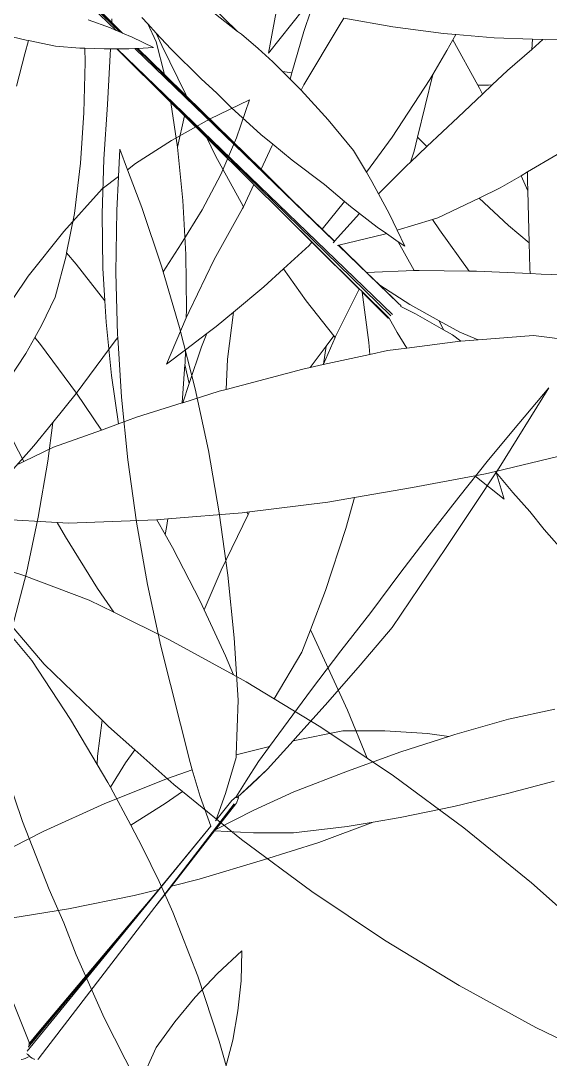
# Model space of a CAD drawing. Header units: millimetres. Extents: x 18 to 174501, y 22 to 24571.
# Drawn here: x 22350.8 to 22470.7, y 11965.3 to 12200.5 of the extents above; entities that cross this region are included whole.
import ezdxf

# ---------------------------------------------------------------- set-up
doc = ezdxf.new("R2010")
doc.units = ezdxf.units.MM
doc.header["$MEASUREMENT"] = 0
doc.layers.add('Edges', color=7, linetype='Continuous', lineweight=18)

# ---------------------------------------------------------------- blocks, each defined once
blk = doc.blocks.new('BAMBOOPLAN')
at = {"layer": 'Edges'}
for p, q in [((-0.8559, 13.1692), (-0.9579, 13.068)), ((-0.8559, 13.1692), (-0.8553, 13.0391)), ((-0.9579, 13.068), (-1.0515, 12.9628)), ((-0.8553, 13.0391), (-0.8646, 12.9102)), ((-1.0515, 12.9628), (-1.1363, 12.8538)), ((-0.8646, 12.9102), (-0.8837, 12.7826)), ((-1.2001, 12.8817), (-1.1753, 12.796)), ((-1.2001, 12.8817), (-1.1545, 12.8268)), ((-1.1363, 12.8538), (-1.1545, 12.8268)), ((-1.1545, 12.8268), (-1.0708, 12.7259)), ((-1.1753, 12.796), (-1.2122, 12.7413)), ((-1.1753, 12.796), (-1.1448, 12.6904)), ((-0.8837, 12.7826), (-0.9125, 12.6568)), ((-1.2122, 12.7413), (-1.2841, 12.5703)), ((-1.0708, 12.7259), (-0.947, 12.5647)), ((-1.1448, 12.6904), (-1.0817, 12.5001)), ((-0.9125, 12.6568), (-0.9379, 12.5518)), ((0.2975, 12.3068), (0.3646, 12.6047)), ((0.3646, 12.6047), (0.3099, 12.4635)), ((-1.2841, 12.5703), (-1.3467, 12.3961)), ((-0.947, 12.5647), (-0.9379, 12.5518)), ((-0.9379, 12.5518), (-0.8289, 12.3985)), ((-1.0817, 12.5001), (-1.011, 12.3112)), ((0.3099, 12.4635), (0.2564, 12.32)), ((-1.3467, 12.3961), (-1.4028, 12.1847)), ((-0.8289, 12.3985), (-0.7168, 12.2278)), ((-1.011, 12.3112), (-1.0076, 12.303)), ((-1.0076, 12.303), (-1.01, 12.2949)), ((-1.0076, 12.303), (-0.9329, 12.1242)), ((0.2564, 12.32), (0.2042, 12.1744)), ((0.2975, 12.3068), (0.2585, 12.1577)), ((-1.01, 12.2949), (-1.0751, 12.0874)), ((-0.7168, 12.2278), (-0.611, 12.0529)), ((0.2042, 12.1744), (0.1535, 12.0272)), ((0.2585, 12.1577), (0.2189, 12.0075)), ((-0.9329, 12.1242), (-0.8475, 11.9396)), ((-1.0751, 12.0874), (-1.1162, 11.9745)), ((-0.611, 12.0529), (-0.5118, 11.8743)), ((0.1535, 12.0272), (0.1044, 11.8786)), ((0.2189, 12.0075), (0.1787, 11.8566)), ((-1.1162, 11.9745), (-1.1494, 11.8832)), ((-1.1162, 11.9745), (-1.0908, 11.8513)), ((-0.8475, 11.9396), (-0.7551, 11.7577)), ((-1.1494, 11.8832), (-1.2329, 11.6828)), ((-0.5118, 11.8743), (-0.4194, 11.6924)), ((0.1044, 11.8786), (0.057, 11.729)), ((-1.0908, 11.8513), (-1.0609, 11.6698)), ((0.1787, 11.8566), (0.138, 11.7054)), ((-0.7551, 11.7577), (-0.6558, 11.5791)), ((0.057, 11.729), (0.0061, 11.5801)), ((0.138, 11.7054), (0.0799, 11.5571)), ((-1.0609, 11.6698), (-1.0385, 11.487)), ((-0.4194, 11.6924), (-0.334, 11.5077)), ((0.7216, 11.6279), (0.5913, 11.548)), ((-0.6558, 11.5791), (-0.55, 11.4042)), ((0.0061, 11.5801), (-0.0428, 11.4309)), ((0.0799, 11.5571), (0.0201, 11.4098)), ((0.5913, 11.548), (0.4425, 11.4445)), ((-0.334, 11.5077), (-0.2558, 11.3207)), ((-1.0385, 11.487), (-1.0234, 11.3032)), ((-0.0428, 11.4309), (-0.1113, 11.2124)), ((0.4262, 11.4323), (0.2961, 11.3347)), ((0.4262, 11.4323), (0.3579, 11.4184)), ((0.4425, 11.4445), (0.4262, 11.4323)), ((-0.55, 11.4042), (-0.3368, 11.079)), ((0.0201, 11.4098), (-0.0412, 11.2639)), ((0.3579, 11.4184), (0.2246, 11.382)), ((0.7956, 11.4068), (0.6659, 11.3194)), ((0.2246, 11.382), (0.0964, 11.3375)), ((0.0964, 11.3375), (-0.0452, 11.2546)), ((0.2961, 11.3347), (0.1527, 11.2191)), ((-0.2558, 11.3207), (-0.2044, 11.1511)), ((0.6659, 11.3194), (0.5158, 11.2228)), ((-0.5329, 10.0512), (-1.6024, 11.274)), ((-0.0412, 11.2639), (-0.0452, 11.2546)), ((-0.0452, 11.2546), (-0.0937, 11.1411)), ((-0.1113, 11.2124), (-0.2044, 11.1511)), ((-0.1113, 11.2124), (-0.1295, 11.1544)), ((0.1527, 11.2191), (0.0107, 11.0993)), ((0.5158, 11.2228), (0.3639, 11.1327)), ((-0.2044, 11.1511), (-0.2021, 11.1435)), ((-0.2021, 11.1435), (-0.1961, 11.0223)), ((-0.0937, 11.1411), (-0.1568, 11.0209)), ((-0.1295, 11.1544), (-0.1471, 11.0824)), ((-0.0937, 11.1411), (-0.1271, 11.0751)), ((0.3639, 11.1327), (0.2857, 11.0902)), ((0.0107, 11.0993), (-0.0927, 11.0009)), ((0.2855, 11.0901), (0.141, 10.9708)), ((0.2855, 11.0901), (0.2106, 11.0494)), ((0.2857, 11.0902), (0.2855, 11.0901)), ((-0.323, 11.0594), (-0.39, 11.0065)), ((-0.3368, 11.079), (-0.323, 11.0594)), ((-0.323, 11.0594), (-0.2712, 10.9863)), ((-0.1471, 11.0824), (-0.1597, 11.0228)), ((-0.1271, 11.0751), (-0.1547, 11.0244)), ((-0.1693, 11.0072), (-0.1597, 11.0228)), ((-0.1597, 11.0228), (-0.1601, 11.0212)), ((-0.1547, 11.0244), (-0.1572, 11.02)), ((-0.1543, 11.0242), (-0.1547, 11.0244)), ((-0.1536, 11.0238), (-0.1543, 11.0242)), ((-0.1531, 11.0234), (-0.1536, 11.0238)), ((-0.1528, 11.023), (-0.1531, 11.0234)), ((-0.1527, 11.0226), (-0.1528, 11.023)), ((0.2106, 11.0494), (0.0535, 10.9738)), ((-0.39, 11.0065), (-0.5552, 10.8634)), ((-0.3221, 10.511), (-0.1593, 10.9996)), ((-0.2923, 10.5994), (-0.1573, 10.9994)), ((-0.1961, 11.0223), (-0.198, 10.9292)), ((-0.1693, 11.0072), (-0.198, 10.9292)), ((-0.0927, 11.0009), (-0.1884, 10.9013)), ((-0.1537, 11.0008), (-0.1832, 10.9165)), ((-0.1545, 11), (-0.1832, 10.9165)), ((-0.1685, 11.0079), (-0.1685, 11.0078)), ((-0.1603, 11.0201), (-0.1605, 11.0191)), ((-0.1537, 11.0008), (-0.1534, 11.0017)), ((-0.1534, 11.0017), (-0.1527, 11.0226)), ((-0.2712, 10.9863), (-0.2065, 10.9066)), ((0.0535, 10.9738), (-0.0688, 10.9309)), ((0.141, 10.9708), (-0.0096, 10.859)), ((-0.198, 10.9292), (-0.1981, 10.9273)), ((-0.0688, 10.9309), (-0.1903, 10.8959)), ((-0.2064, 10.9065), (-0.5314, 10.0245)), ((-0.2065, 10.9066), (-0.2996, 10.6579)), ((-0.1903, 10.8959), (-0.2642, 10.681)), ((-0.2065, 10.9066), (-0.2064, 10.9065)), ((-0.2064, 10.9065), (-0.2059, 10.9058)), ((-0.1903, 10.8959), (-0.1905, 10.8958)), ((-0.1884, 10.9013), (-0.1894, 10.8985)), ((-0.1832, 10.9165), (-0.1884, 10.9013)), ((-0.5552, 10.8634), (-0.7136, 10.7131)), ((-0.0096, 10.859), (-0.1861, 10.732)), ((-0.1861, 10.732), (-0.2642, 10.681)), ((-0.7136, 10.7131), (-0.8686, 10.5533)), ((-0.2996, 10.6579), (-0.3681, 10.6132)), ((-0.2996, 10.6579), (-0.315, 10.617)), ((-0.2642, 10.681), (-0.2923, 10.5994)), ((-0.3681, 10.6132), (-0.5551, 10.5029)), ((-0.315, 10.617), (-0.5317, 10.0385)), ((-0.3447, 10.539), (-0.315, 10.617)), ((-0.3221, 10.511), (-0.2923, 10.5994)), ((0.0196, 10.5579), (-0.0309, 10.4627)), ((0.0196, 10.5579), (0.049, 10.4649)), ((-0.5323, 10.0474), (-0.3447, 10.539)), ((-0.5188, 10.0877), (-0.3447, 10.539)), ((-0.5551, 10.5029), (-0.7514, 10.3978)), ((-0.4869, 10.0167), (-0.3221, 10.511)), ((-0.0309, 10.4627), (-0.0743, 10.3664)), ((0.049, 10.4649), (0.0712, 10.3705)), ((-0.0743, 10.3664), (-0.1107, 10.2694)), ((0.0712, 10.3705), (0.0861, 10.2749)), ((-0.5329, 10.0513), (-0.7768, 10.3326)), ((-0.1107, 10.2694), (-0.1399, 10.1719)), ((0.0861, 10.2749), (0.0936, 10.1784)), ((-0.1399, 10.1719), (-0.1532, 10.0335)), ((-0.5329, 10.0513), (-0.5188, 10.0877)), ((-0.5329, 10.051), (-0.5188, 10.0877)), ((-0.534, 10.0504), (-0.533, 10.051)), ((-0.5336, 10.0505), (-0.5331, 10.0509)), ((-0.5336, 10.0493), (-0.5334, 10.0497)), ((-0.5333, 10.0502), (-0.533, 10.0509)), ((-0.5331, 10.0509), (-0.533, 10.0509)), ((-0.533, 10.051), (-0.5329, 10.051)), ((-0.533, 10.0509), (-0.5329, 10.051)), ((-0.5329, 10.0512), (-0.5329, 10.0513)), ((-0.5336, 10.044), (-0.5329, 10.0456)), ((-0.5336, 10.0439), (-0.5336, 10.044)), ((-0.5317, 10.0385), (-0.5319, 10.0381)), ((-0.53, 10.0163), (-0.5281, 10.0151)), ((-0.5281, 10.0151), (-0.5259, 10.0141)), ((-0.4878, 10.0141), (-0.4869, 10.0167)), ((-0.5406, 9.9921), (-0.5352, 9.9957)), ((-0.5352, 9.9957), (-0.5296, 10)), ((-0.5296, 10), (-0.5241, 10.0047)), ((-0.5259, 10.0141), (-0.5217, 10.0121)), ((-0.5241, 10.0047), (-0.5208, 10.0079)), ((-0.5217, 10.0121), (-0.5148, 10.0096)), ((-0.5148, 10.0096), (-0.508, 10.0078)), ((-0.508, 10.0078), (-0.5016, 10.0069)), ((-0.5016, 10.0069), (-0.4995, 10.0069)), ((-0.4878, 10.0141), (-0.4894, 10.0097)), ((6.1537, -3.7001), (5.9983, -3.7548)), ((5.9912, -3.757), (5.9583, -3.7669)), ((5.9912, -3.757), (5.967, -3.7987)), ((5.9983, -3.7548), (5.9912, -3.757)), ((5.9583, -3.7669), (5.8402, -3.8025)), ((5.967, -3.7987), (5.9583, -3.7669)), ((5.8402, -3.8025), (5.7188, -3.8332)), ((5.967, -3.7987), (5.9151, -3.8883)), ((5.68, -3.8431), (5.5179, -3.8763)), ((5.7188, -3.8332), (5.68, -3.8431)), ((5.7089, -3.8916), (5.7155, -3.8524)), ((5.7155, -3.8524), (5.7188, -3.8332)), ((5.8405, -3.9653), (5.7155, -3.8524)), ((5.5179, -3.8763), (5.3597, -3.9013)), ((5.6908, -3.9794), (5.7089, -3.8916)), ((5.9151, -3.8883), (5.8835, -3.9492)), ((5.1659, -4.0878), (5.1415, -3.9239)), ((5.1659, -4.0878), (5.2269, -3.9165)), ((5.2512, -3.984), (5.2509, -3.9138)), ((5.3077, -4.1475), (5.3526, -3.9296)), ((5.3526, -3.9296), (5.3597, -3.9013)), ((5.8723, -3.9541), (5.8405, -3.9653)), ((5.8486, -3.9726), (5.8405, -3.9653)), ((5.8835, -3.9492), (5.8636, -3.9874)), ((5.8835, -3.9492), (5.8723, -3.9541)), ((5.2582, -4.1238), (5.2512, -3.984)), ((5.6328, -4.214), (5.687, -3.998)), ((5.687, -3.998), (5.6908, -3.9794)), ((5.7105, -4.1873), (5.6908, -3.9794)), ((5.8636, -3.9874), (5.8134, -4.0839)), ((5.8636, -3.9874), (5.8486, -3.9726)), ((5.048, -4.0542), (4.931, -4.0141)), ((5.048, -4.0542), (4.94, -4.0035)), ((5.0628, -4.0592), (5.048, -4.0542)), ((5.1293, -4.0851), (5.0628, -4.0592)), ((5.1877, -4.1102), (5.1293, -4.0851)), ((5.8134, -4.0839), (5.7491, -4.2066)), ((6.1557, -4.0938), (6.0837, -4.1777)), ((4.6894, -4.1771), (4.5333, -4.1029)), ((4.6887, -4.1803), (4.5359, -4.1084)), ((4.6758, -4.1794), (4.5395, -4.1158)), ((4.57, -4.1193), (4.6539, -4.1599)), ((4.765, -4.1257), (4.7409, -4.1129)), ((4.8105, -4.1721), (4.765, -4.1257)), ((4.8011, -4.145), (4.765, -4.1257)), ((5.2284, -4.1298), (5.1877, -4.1102)), ((5.2582, -4.1238), (5.2284, -4.1298)), ((5.2592, -4.1446), (5.2284, -4.1298)), ((5.2592, -4.1446), (5.2582, -4.1238)), ((4.6539, -4.1599), (4.6506, -4.1487)), ((4.6539, -4.1599), (4.6894, -4.1771)), ((4.8313, -4.177), (4.8011, -4.145)), ((4.8625, -4.1778), (4.8011, -4.145)), ((5.3049, -4.1666), (5.2592, -4.1446)), ((5.3049, -4.1666), (5.3077, -4.1475)), ((5.305, -4.1667), (5.3049, -4.1666)), ((5.4185, -4.2291), (5.305, -4.1667)), ((4.656, -4.1779), (4.5791, -4.176)), ((4.6758, -4.1794), (4.656, -4.1779)), ((4.6887, -4.1803), (4.6758, -4.1794)), ((4.6974, -4.181), (4.6887, -4.1803)), ((4.6974, -4.181), (4.6894, -4.1771)), ((4.7323, -4.1835), (4.6974, -4.181)), ((4.8078, -4.1927), (4.7323, -4.1835)), ((4.8078, -4.1927), (4.7614, -4.2114)), ((4.8704, -4.2633), (4.8105, -4.1721)), ((4.956, -4.3016), (4.8313, -4.177)), ((4.987, -4.2379), (4.8625, -4.1778)), ((5.7491, -4.2066), (5.7105, -4.1873)), ((5.715, -4.2345), (5.7105, -4.1873)), ((6.0679, -4.1962), (6.0165, -4.2561)), ((6.0837, -4.1777), (6.0679, -4.1962)), ((6.104, -4.2352), (6.0679, -4.1962)), ((6.0927, -4.2053), (6.0837, -4.1777)), ((4.734, -4.2224), (4.6984, -4.2349)), ((4.7522, -4.215), (4.734, -4.2224)), ((4.7578, -4.2128), (4.7522, -4.215)), ((5.5663, -4.5946), (4.7522, -4.215)), ((4.7614, -4.2114), (4.7578, -4.2128)), ((5.3923, -4.5115), (4.7578, -4.2128)), ((4.8704, -4.2633), (4.7614, -4.2114)), ((5.5291, -4.2964), (5.4185, -4.2291)), ((5.5911, -4.3489), (5.6328, -4.214)), ((5.7491, -4.2066), (5.7153, -4.2711)), ((6.104, -4.2352), (6.0927, -4.2053)), ((4.5988, -4.267), (4.5832, -4.2717)), ((4.659, -4.2487), (4.5988, -4.267)), ((4.6142, -4.3093), (4.5988, -4.267)), ((4.6776, -4.2422), (4.659, -4.2487)), ((4.6971, -4.2354), (4.6776, -4.2422)), ((4.6776, -4.2422), (4.7277, -4.415)), ((4.6974, -4.2352), (4.6971, -4.2354)), ((4.9188, -4.3418), (4.6971, -4.2354)), ((4.6984, -4.2349), (4.6974, -4.2352)), ((4.6974, -4.2352), (5.8177, -4.7629)), ((4.6984, -4.2349), (5.8207, -4.7571)), ((4.9567, -4.3043), (4.8704, -4.2633)), ((5.0504, -4.2654), (4.987, -4.2379)), ((5.1091, -4.2937), (5.0504, -4.2654)), ((5.7153, -4.2711), (5.715, -4.2345)), ((6.0165, -4.2561), (5.963, -4.3091)), ((6.1636, -4.3936), (6.104, -4.2352)), ((4.5066, -4.2912), (4.4187, -4.3031)), ((4.5832, -4.2717), (4.5066, -4.2912)), ((5.2286, -4.3451), (5.1091, -4.2937)), ((5.5911, -4.3489), (5.5291, -4.2964)), ((5.7076, -4.2858), (5.6509, -4.4021)), ((5.7153, -4.2711), (5.7076, -4.2858)), ((4.4109, -4.3041), (4.3148, -4.3136)), ((4.4187, -4.3031), (4.4109, -4.3041)), ((4.4205, -4.3476), (4.4187, -4.3031)), ((4.664, -4.4653), (4.6142, -4.3093)), ((4.9567, -4.3043), (4.956, -4.3016)), ((4.9605, -4.3061), (4.956, -4.3016)), ((4.9605, -4.3061), (4.9567, -4.3043)), ((5.2655, -4.4512), (4.9605, -4.3061)), ((5.963, -4.3091), (5.8578, -4.4132)), ((6.0816, -4.3616), (5.963, -4.3091)), ((4.4294, -4.4556), (4.4205, -4.3476)), ((4.9861, -4.472), (4.9188, -4.3418)), ((4.9744, -4.3684), (4.9188, -4.3418)), ((4.9745, -4.3689), (4.9744, -4.3684)), ((5.0662, -4.4125), (4.9744, -4.3684)), ((5.2754, -4.3623), (5.2286, -4.3451)), ((5.2744, -4.369), (5.2754, -4.3623)), ((5.3516, -4.3904), (5.2754, -4.3623)), ((5.6178, -4.3715), (5.5911, -4.3489)), ((6.1636, -4.3936), (6.0816, -4.3616)), ((4.9862, -4.4722), (4.9745, -4.3689)), ((5.2655, -4.4512), (5.2744, -4.369)), ((5.476, -4.4303), (5.3516, -4.3904)), ((5.6509, -4.4021), (5.6178, -4.3715)), ((5.7037, -4.451), (5.6509, -4.4021)), ((6.1924, -4.4701), (6.1636, -4.3936)), ((4.7736, -4.5865), (4.7277, -4.415)), ((5.1117, -4.4583), (5.0662, -4.4125)), ((5.2597, -4.5054), (5.0662, -4.4125)), ((5.5546, -4.4614), (5.476, -4.4303)), ((5.8435, -4.4236), (5.7465, -4.4942)), ((5.8578, -4.4132), (5.8435, -4.4236)), ((5.8754, -4.4483), (5.8435, -4.4236)), ((6.4125, -4.4215), (6.2336, -4.4757)), ((4.7065, -4.6236), (4.664, -4.4653)), ((5.2495, -4.583), (5.1117, -4.4583)), ((5.3923, -4.5115), (5.2655, -4.4512)), ((5.5159, -4.5697), (5.5546, -4.4614)), ((5.5786, -4.4709), (5.5546, -4.4614)), ((5.7465, -4.4942), (5.7037, -4.451)), ((6.01, -4.543), (5.8754, -4.4483)), ((4.9862, -4.4722), (4.9861, -4.472)), ((5.0591, -4.6299), (4.9862, -4.4722)), ((5.6138, -4.4827), (5.5667, -4.5936)), ((5.6138, -4.4827), (5.5786, -4.4709)), ((5.6822, -4.5057), (5.6138, -4.4827)), ((5.7866, -4.5348), (5.7465, -4.4942)), ((6.1992, -4.4859), (6.0322, -4.5358)), ((6.1992, -4.4859), (6.1924, -4.4701)), ((6.2336, -4.4757), (6.1992, -4.4859)), ((5.2512, -4.5843), (5.2597, -4.5054)), ((5.3694, -4.558), (5.2597, -4.5054)), ((5.5159, -4.5697), (5.3923, -4.5115)), ((5.7121, -4.5192), (5.5837, -4.6016)), ((5.7172, -4.5155), (5.6822, -4.5057)), ((5.7172, -4.5155), (5.7121, -4.5192)), ((5.7618, -4.5279), (5.7172, -4.5155)), ((5.841, -4.5995), (5.7618, -4.5279)), ((5.7866, -4.5348), (5.7618, -4.5279)), ((6.0322, -4.5358), (6.01, -4.543)), ((5.4978, -4.6203), (5.3694, -4.558)), ((5.692, -4.7128), (5.3694, -4.558)), ((5.5667, -4.5936), (5.5159, -4.5697)), ((6.01, -4.543), (5.8564, -4.5935)), ((4.8265, -4.7552), (4.7736, -4.5865)), ((5.2179, -4.7768), (5.2504, -4.5911)), ((5.2512, -4.5843), (5.2495, -4.583)), ((5.2504, -4.5911), (5.2512, -4.5843)), ((5.5663, -4.5946), (5.5642, -4.5996)), ((5.5667, -4.5936), (5.5663, -4.5946)), ((5.5827, -4.6022), (5.58, -4.604)), ((5.5837, -4.6016), (5.5827, -4.6022)), ((5.8283, -4.7167), (5.5827, -4.6022)), ((5.6975, -4.6552), (5.5837, -4.6016)), ((5.841, -4.5995), (5.6975, -4.6552)), ((5.8564, -4.5935), (5.841, -4.5995)), ((4.7419, -4.7838), (4.7065, -4.6236)), ((5.1255, -4.7918), (5.0591, -4.6299)), ((5.4393, -4.7323), (5.4929, -4.6338)), ((5.4929, -4.6338), (5.4978, -4.6203)), ((5.6918, -4.7143), (5.4978, -4.6203)), ((6.4446, -4.6358), (6.2745, -4.6726)), ((5.7513, -4.6805), (5.6975, -4.6552)), ((5.8637, -4.7074), (5.7513, -4.6805)), ((5.8283, -4.7167), (5.7513, -4.6805)), ((6.2745, -4.6726), (6.11, -4.7437)), ((5.3979, -4.8082), (5.4393, -4.7323)), ((5.5425, -4.8065), (5.4393, -4.7323)), ((5.6698, -4.8838), (5.6918, -4.7143)), ((5.6918, -4.7143), (5.692, -4.7128)), ((5.702, -4.7176), (5.692, -4.7128)), ((5.702, -4.7176), (5.7026, -4.718)), ((5.7026, -4.718), (5.7031, -4.7182)), ((5.7035, -4.7184), (5.7031, -4.7182)), ((5.7046, -4.7206), (5.7035, -4.7184)), ((5.8131, -4.771), (5.7035, -4.7184)), ((5.7783, -4.8678), (5.7046, -4.7206)), ((5.802, -4.7678), (5.7046, -4.7206)), ((5.8368, -4.7207), (5.8283, -4.7167)), ((5.8368, -4.7207), (5.8376, -4.7231)), ((5.8376, -4.7231), (5.8375, -4.7231)), ((5.8909, -4.7302), (5.8376, -4.7231)), ((5.97, -4.7264), (5.8637, -4.7074)), ((5.993, -4.7497), (5.8909, -4.7302)), ((5.993, -4.7497), (5.97, -4.7264)), ((6.0454, -4.74), (5.97, -4.7264)), ((4.8862, -4.9207), (4.8265, -4.7552)), ((5.8116, -4.7725), (5.802, -4.7678)), ((5.8119, -4.7726), (5.8152, -4.7713)), ((5.8152, -4.7713), (5.8148, -4.7709)), ((5.8543, -4.8072), (5.8152, -4.7713)), ((6.0562, -4.7669), (5.8999, -4.8446)), ((6.0261, -4.756), (5.993, -4.7497)), ((6.0581, -4.7661), (6.0261, -4.756)), ((6.11, -4.7437), (6.0454, -4.74)), ((6.0581, -4.7661), (6.0562, -4.7669)), ((6.11, -4.7437), (6.0581, -4.7661)), ((4.7589, -4.912), (4.7419, -4.7838)), ((5.1852, -4.9573), (5.1255, -4.7918)), ((5.1953, -4.9623), (5.2179, -4.7768)), ((5.8119, -4.7726), (5.8116, -4.7725)), ((5.3323, -4.9168), (5.3979, -4.8082)), ((5.6636, -4.8837), (5.5425, -4.8065)), ((5.8999, -4.8446), (5.8543, -4.8072)), ((5.7934, -4.9031), (5.7783, -4.8678)), ((5.8437, -4.8725), (5.7934, -4.9031)), ((5.8999, -4.8446), (5.8437, -4.8725)), ((5.651, -4.9234), (5.6636, -4.8837)), ((5.7934, -4.9031), (5.6619, -4.9831)), ((5.662, -4.982), (5.6696, -4.8875)), ((5.6696, -4.8875), (5.6636, -4.8837)), ((5.6696, -4.8875), (5.6698, -4.8838)), ((4.8, -4.9362), (4.7589, -4.912)), ((4.7601, -4.9215), (4.7589, -4.912)), ((4.7711, -5.0601), (4.7601, -4.9215)), ((4.9266, -5.0189), (4.8, -4.9362)), ((4.9266, -5.0189), (4.8862, -4.9207)), ((5.2944, -4.9795), (5.3323, -4.9168)), ((5.3636, -5.0669), (5.3323, -4.9168)), ((5.6249, -5.0057), (5.651, -4.9234)), ((5.662, -4.982), (5.651, -4.9234)), ((5.1937, -4.9845), (5.1852, -4.9573)), ((5.1937, -4.9845), (5.1953, -4.9623)), ((5.1826, -5.1472), (5.1937, -4.9845)), ((5.2733, -5.011), (5.2944, -4.9795)), ((5.6249, -5.0057), (5.6042, -5.0183)), ((5.6619, -4.9831), (5.6249, -5.0057)), ((5.6619, -4.9831), (5.662, -4.982)), ((4.9527, -5.0826), (4.9266, -5.0189)), ((5.2249, -5.0838), (5.2733, -5.011)), ((5.2714, -5.0576), (5.2733, -5.011)), ((5.6042, -5.0183), (5.391, -5.1617)), ((6.4768, -5.0168), (6.3022, -5.1284)), ((4.7592, -5.1612), (4.7711, -5.0601)), ((5.272, -5.1821), (5.2714, -5.0576)), ((5.391, -5.1617), (5.3636, -5.0669)), ((5.0256, -5.2404), (4.9527, -5.0826)), ((5.1826, -5.1472), (5.2249, -5.0838)), ((5.2381, -5.126), (5.2249, -5.0838)), ((5.2389, -5.129), (5.2381, -5.126)), ((5.272, -5.1821), (5.2389, -5.129)), ((5.2711, -5.2492), (5.2389, -5.129)), ((6.3022, -5.1284), (6.2744, -5.1462)), ((6.3049, -5.13), (6.3022, -5.1284)), ((6.3575, -5.2035), (6.3049, -5.13)), ((6.3769, -5.1745), (6.3049, -5.13)), ((4.7512, -5.2042), (4.7592, -5.1612)), ((5.3717, -5.1747), (5.2723, -5.2483)), ((5.391, -5.1617), (5.3717, -5.1747)), ((6.2438, -5.1636), (6.0653, -5.265)), ((6.2744, -5.1462), (6.2438, -5.1636)), ((6.3575, -5.2035), (6.2438, -5.1636)), ((6.4488, -5.2145), (6.3769, -5.1745)), ((4.7402, -5.2631), (4.7512, -5.2042)), ((4.7752, -5.2198), (4.7512, -5.2042)), ((5.2723, -5.2483), (5.272, -5.1821)), ((4.9372, -5.3308), (4.7752, -5.2198)), ((5.0981, -5.3807), (5.0256, -5.2404)), ((6.5117, -5.2545), (6.4488, -5.2145)), ((4.7141, -5.3654), (4.7402, -5.2631)), ((5.2711, -5.2492), (5.1467, -5.3414)), ((5.2723, -5.2483), (5.2711, -5.2492)), ((6.0653, -5.265), (5.8983, -5.3568)), ((6.6072, -5.3085), (6.5117, -5.2545)), ((5.0529, -5.4172), (4.9372, -5.3308)), ((5.1467, -5.3414), (5.0981, -5.3807)), ((5.8983, -5.3568), (5.821, -5.3992)), ((5.9046, -5.4602), (5.8983, -5.3568)), ((5.0981, -5.3807), (5.0529, -5.4172)), ((5.821, -5.3992), (5.5923, -5.5117)), ((5.0529, -5.4172), (4.9246, -5.5207)), ((5.9073, -5.6717), (5.9046, -5.4602)), ((4.8484, -5.5956), (4.767, -5.5178)), ((4.9246, -5.5207), (4.8484, -5.5956)), ((5.571, -5.5221), (5.3494, -5.6188)), ((5.567, -5.7199), (5.5911, -5.5211)), ((5.5846, -5.5154), (5.571, -5.5221)), ((5.5923, -5.5117), (5.5846, -5.5154)), ((5.5911, -5.5211), (5.5846, -5.5154)), ((5.5911, -5.5211), (5.5923, -5.5117)), ((4.8484, -5.5956), (4.8349, -5.6088)), ((5.3158, -5.6335), (5.0497, -5.7368)), ((5.3164, -5.6332), (5.3158, -5.6335)), ((5.3494, -5.6188), (5.3164, -5.6332)), ((5.3576, -5.6695), (5.3164, -5.6332)), ((5.3545, -5.6469), (5.3494, -5.6188)), ((5.3576, -5.6695), (5.3545, -5.6469)), ((5.394, -5.7016), (5.3576, -5.6695)), ((5.9027, -5.8082), (5.9073, -5.6717)), ((5.5353, -5.8367), (5.394, -5.7016)), ((5.0497, -5.7368), (5.0147, -5.7467)), ((5.5564, -5.8586), (5.567, -5.7199)), ((5.0147, -5.7467), (4.8356, -5.7969)), ((5.0554, -5.7825), (5.0147, -5.7467)), ((5.2078, -5.9062), (5.0554, -5.7825)), ((5.9001, -5.8852), (5.9027, -5.8082)), ((5.9062, -5.8115), (5.9027, -5.8082)), ((6.1013, -6.0147), (5.9062, -5.8115)), ((5.5564, -5.8586), (5.5353, -5.8367)), ((5.6706, -5.9771), (5.5564, -5.8586)), ((5.2823, -5.9618), (5.2078, -5.9062)), ((5.8648, -6.0571), (5.9001, -5.8852)), ((4.969, -5.9438), (4.7622, -5.9494)), ((5.1947, -5.9507), (4.969, -5.9438)), ((5.2823, -5.9618), (5.1947, -5.9507)), ((5.4821, -5.9873), (5.2823, -5.9618)), ((5.7146, -6.0267), (5.6706, -5.9771)), ((5.7146, -6.0267), (5.4821, -5.9873)), ((6.2116, -6.1406), (6.1013, -6.0147)), ((5.7607, -6.0346), (5.7146, -6.0267)), ((5.8648, -6.0571), (5.7607, -6.0346)), ((5.1243, -6.1941), (4.9298, -6.0795)), ((6.0372, -6.0945), (5.8648, -6.0571)), ((5.0832, -6.1962), (4.9458, -6.1137)), ((6.2116, -6.1406), (6.0372, -6.0945)), ((6.3107, -6.1668), (6.2116, -6.1406)), ((6.5807, -6.2515), (6.3107, -6.1668)), ((5.2631, -6.3353), (5.0832, -6.1962)), ((5.3612, -6.3045), (5.1243, -6.1941)), ((6.8465, -6.3483), (6.5807, -6.2515)), ((5.3851, -6.4191), (5.3612, -6.3045)), ((5.387, -6.3165), (5.3612, -6.3045)), ((5.4921, -6.3603), (5.387, -6.3165)), ((5.3928, -6.4455), (5.2631, -6.3353)), ((7.1073, -6.457), (6.8465, -6.3483)), ((5.4771, -6.4101), (5.4921, -6.3603)), ((5.6479, -6.4251), (5.4921, -6.3603)), ((5.457, -6.501), (5.4771, -6.4101)), ((5.3928, -6.4455), (5.3851, -6.4191)), ((5.4443, -6.4893), (5.3928, -6.4455)), ((5.6419, -6.4931), (5.6827, -6.4378)), ((5.6827, -6.4378), (5.6479, -6.4251)), ((5.9136, -6.5219), (5.6827, -6.4378)), ((5.2242, -6.6981), (5.0788, -6.5125)), ((5.457, -6.501), (5.4443, -6.4893)), ((5.5593, -6.5955), (5.457, -6.501)), ((5.5593, -6.5955), (5.6419, -6.4931)), ((6.1836, -6.6066), (5.9136, -6.5219)), ((5.6193, -6.6509), (5.5593, -6.5955)), ((6.4572, -6.679), (6.1836, -6.6066)), ((5.7055, -6.7372), (5.6193, -6.6509)), ((6.7336, -6.7389), (6.4572, -6.679)), ((5.3773, -6.878), (5.2242, -6.6981)), ((5.7794, -6.8168), (5.7055, -6.7372)), ((7.0122, -6.7861), (6.7336, -6.7389)), ((7.2923, -6.8207), (7.0122, -6.7861)), ((5.9239, -6.9862), (5.7794, -6.8168)), ((5.4575, -6.9648), (5.3773, -6.878)), ((5.5297, -7.0495), (5.4575, -6.9648)), ((6.0583, -7.1621), (5.9239, -6.9862)), ((5.6812, -7.2125), (5.5297, -7.0495)), ((6.1847, -7.3437), (6.0583, -7.1621)), ((5.8422, -7.3681), (5.6812, -7.2125))]:
    blk.add_line(p, q, dxfattribs=at)

msp = doc.modelspace()

# ---------------------------------------------------------------- block references
at = {"xscale": 69.97983938875464, "yscale": 69.97983938875464, "zscale": 69.97983938875464, "rotation": 340.9588725647666}
for p in [(22158.48, 12581.53), (22158.48, 11291.91)]:
    msp.add_blockref('BAMBOOPLAN', p, dxfattribs=at)

doc.saveas('drawing.dxf')
